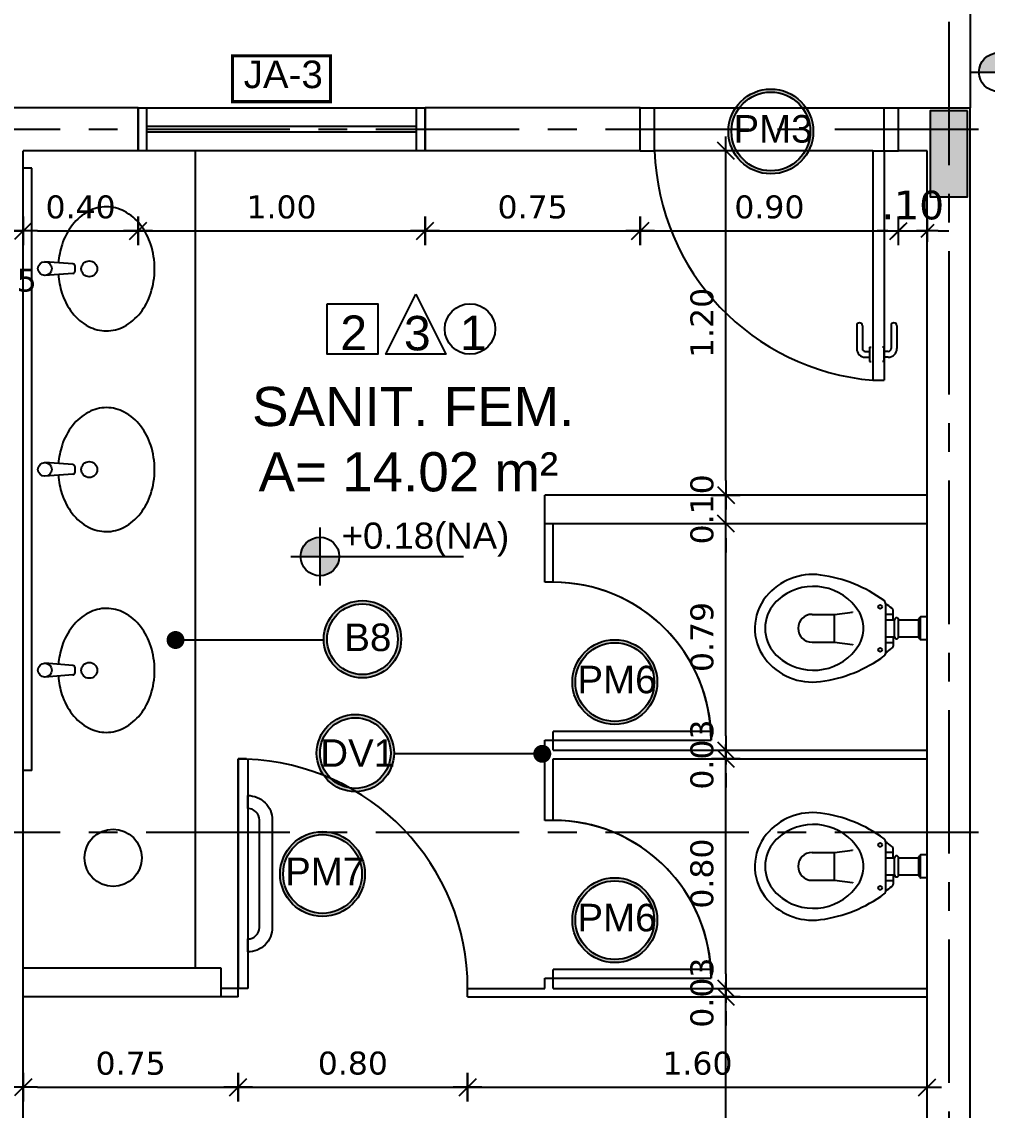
# Model space of a CAD drawing. Extents: x 12 to 194, y 116 to 198.
# Drawn here: x 77.59 to 80.954, y 171.829 to 175.624 of the extents above; entities that cross this region are included whole.
import ezdxf

# ---------------------------------------------------------------- set-up
doc = ezdxf.new("R2010")
doc.units = 0
doc.header["$LTSCALE"] = 0.005
doc.header["$PDMODE"] = 3
doc.linetypes.add('C5', pattern=[60, 50, -5, 0, -5])
doc.layers.get('0').update_dxf_attribs({"linetype": 'CONTINUOUS'})
doc.layers.get('DEFPOINTS').update_dxf_attribs({"linetype": 'CONTINUOUS'})
for name, color, linetype in [('A-ALV', 6, 'CONTINUOUS'), ('A-BARRA', 2, 'CONTINUOUS'), ('A-JANEL', 3, 'CONTINUOUS'), ('A-PARED-PISOS', 2, 'CONTINUOUS'), ('A-PAREDE', 5, 'CONTINUOUS'), ('A-PORTA', 3, 'CONTINUOUS'), ('A-SOLEIRA', 1, 'CONTINUOUS'), ('A-WC', 1, 'CONTINUOUS'), ('A-WCCOZ', 7, 'CONTINUOUS'), ('AR-ESQ', 2, 'CONTINUOUS'), ('AR-SAN-01', 1, 'CONTINUOUS'), ('ARQ-ALV-VISTA2', 2, 'CONTINUOUS'), ('ARQ-BNC-VISTA', 1, 'CONTINUOUS'), ('ARQ-CTA-1_050', 1, 'CONTINUOUS'), ('ARQ-CTA-1_075', 1, 'CONTINUOUS'), ('ARQ-EQP-VISTA', 1, 'CONTINUOUS'), ('ARQ-ESQ-VISTA1', 2, 'CONTINUOUS'), ('ARQ-EXO-1_100', 251, 'C5'), ('ARQ-SMB-1_050', 1, 'CONTINUOUS'), ('ARQ-SMB-1_100', 1, 'CONTINUOUS'), ('ARQ-TXT-1_050', 2, 'CONTINUOUS'), ('ARQ-TXT-1_075', 2, 'CONTINUOUS'), ('BL-SAN-01', 1, 'CONTINUOUS'), ('PAG', 1, 'CONTINUOUS')]:
    doc.layers.add(name, color=color, linetype=linetype)
doc.layers.add('FO-Hachuras dos pilares', color=9, linetype='CONTINUOUS', lineweight=5)
doc.styles.add('A16-E50', font='arial.ttf', dxfattribs={"height": 0.08})
doc.styles.add('A20', font='arial.ttf', dxfattribs={"height": 0.2})
doc.styles.add('ESC-50-A20', font='arial.ttf', dxfattribs={"height": 0.1})
doc.styles.add('FNDE Text Cota 0075', font='verdana.ttf', dxfattribs={"height": 0.1})
doc.styles.add('FNDE Texto Cota 0050', font='verdana.ttf', dxfattribs={"height": 0.08})
doc.styles.add('FNDE Texto Cota 0100', font='verdana.ttf', dxfattribs={"height": 0.16})
doc.dimstyles.new('FNDE 1-0050', dxfattribs={"dimscale": 5, "dimtxt": 0.08, "dimasz": 0.01, "dimexe": 0.15, "dimexo": 0.15, "dimgap": 0.01, "dimtad": 1, "dimzin": 1, "dimdsep": 46, "dimtxsty": 'FNDE Texto Cota 0050', "dimblk": 'tic', "dimcen": 0.015, "dimdle": 0.15, "dimse1": 1, "dimse2": 1, "dimclrd": 251, "dimclre": 251, "dimclrt": 256, "dimaunit": 1, "dimadec": 3, "dimazin": 0, "dimtfac": 1, "dimtix": 1, "dimtmove": 2, "dimatfit": 3, "dimfxl": 0.15, "dimtvp": 1, "dimtolj": 1, "dimtzin": 0, "dimarcsym": 0})
doc.dimstyles.new('FNDE 1-0100', dxfattribs={"dimscale": 2.5, "dimtxt": 0.16, "dimasz": 0.05, "dimexe": 0.15, "dimexo": 0.15, "dimgap": 0.05, "dimtad": 1, "dimzin": 4, "dimdsep": 46, "dimtxsty": 'FNDE Texto Cota 0100', "dimblk": 'tic', "dimcen": 0.15, "dimdle": 0.15, "dimse1": 1, "dimse2": 1, "dimclrd": 251, "dimclre": 251, "dimclrt": 256, "dimaunit": 1, "dimadec": 3, "dimazin": 0, "dimtfac": 1, "dimtix": 1, "dimtmove": 2, "dimatfit": 3, "dimldrblk": 'tic', "dimfxl": 0.15, "dimtvp": 1, "dimtolj": 1, "dimtzin": 0, "dimarcsym": 0})
doc.dimstyles.new('FNDE 1-075', dxfattribs={"dimscale": 2.5, "dimtxt": 0.1, "dimasz": 0.015, "dimexe": 0.15, "dimexo": 0.15, "dimgap": 0.015, "dimtad": 1, "dimzin": 4, "dimdsep": 46, "dimtxsty": 'FNDE Text Cota 0075', "dimblk": 'tic', "dimcen": 0.025, "dimdle": 0.15, "dimse1": 1, "dimse2": 1, "dimclrd": 251, "dimclre": 251, "dimclrt": 256, "dimaunit": 1, "dimadec": 3, "dimazin": 0, "dimtfac": 1, "dimtix": 1, "dimtmove": 2, "dimatfit": 3, "dimldrblk": 'DOTSMALL', "dimfxl": 0.15, "dimtvp": 1, "dimtolj": 1, "dimtzin": 0, "dimarcsym": 0})

# ---------------------------------------------------------------- blocks, each defined once
blk = doc.blocks.new('P-LAV1')
at = {"color": 3}
for p, q in [((-0.0204, -0.1806), (-0.0297, -0.0585)), ((0.021, -0.1806), (0.0303, -0.0585)), ((-0.0104, -0.1898), (0.011, -0.1898))]:
    blk.add_line(p, q, dxfattribs=at)
at = {"color": 2}
blk.add_lwpolyline([(-0.0252, -0.1173, 0.059992), (-0.1066, -0.1331, 0.087531), (-0.1914, -0.1779, 0.105501), (-0.2512, -0.2489, 0.123031), (-0.2706, -0.3264, 0.123031), (-0.2512, -0.4039, 0.105501), (-0.1914, -0.4749, 0.087531), (-0.1066, -0.5197, 0.07802), (-0.0004, -0.5364, 0.07802), (0.1058, -0.5197, 0.087531), (0.1907, -0.4749, 0.105501), (0.2505, -0.4039, 0.123031), (0.2698, -0.3264, 0.123031), (0.2505, -0.2489, 0.105501), (0.1907, -0.1779, 0.087531), (0.1058, -0.1331, 0.059024), (0.0258, -0.1174, 0.07802)], format="xyb", dxfattribs=at)
at = {"color": 3}
blk.add_circle((0.0003, -0.0585), 0.03, dxfattribs=at)
at = {"color": 1}
blk.add_circle((-0.0004, -0.2519), 0.0347, dxfattribs=at)
at = {"color": 3}
for centre, start, end in [((-0.0104, -0.1798), 184.3536, 270), ((0.011, -0.1798), 270, 355.6464)]:
    blk.add_arc(centre, 0.01, start, end, dxfattribs=at)
blk = doc.blocks.new('tic')
at = {"color": 251}
for p, q in [((0, -1), (0, 1)), ((-1, 0), (1, 0))]:
    blk.add_line(p, q, dxfattribs=at)
blk.add_line((-0.6, -0.6), (0.6, 0.6))
blk = doc.blocks.new('*D45')
at = {"layer": 'ARQ-CTA-1_050', "color": 251, "lineweight": -2, "transparency": 16777216}
for p, q in [((82.2022, 175.374), (82.2022, 175.424)), ((82.2022, 175.174), (82.2022, 175.324)), ((82.2022, 175.124), (82.2022, 175.074))]:
    blk.add_line(p, q, dxfattribs=at)
at = {"layer": 'DEFPOINTS', "color": 0, "transparency": 16777216}
for p in [(80.8948, 175.324), (82.2022, 175.324), (80.7448, 175.174)]:
    blk.add_point(p, dxfattribs=at)
at = {"layer": 'ARQ-CTA-1_050', "color": 251, "lineweight": -2, "transparency": 16777216, "xscale": 0.05, "yscale": 0.05, "zscale": 0.05}
for p, rotation in [((82.2022, 175.324), 270), ((82.2022, 175.174), 90)]:
    blk.add_blockref('tic', p, dxfattribs=dict(at, rotation=rotation))
at = {"layer": 'ARQ-CTA-1_050', "transparency": 16777216, "insert": (82.119, 175.249), "char_height": 0.08, "attachment_point": 5, "rotation": 90, "style": 'FNDE Texto Cota 0050'}
blk.add_mtext('\\A1;0.15', dxfattribs=at)
blk = doc.blocks.new('*D68')
at = {"layer": 'ARQ-CTA-1_050', "color": 251, "lineweight": -2, "transparency": 16777216}
for p, q in [((77.3948, 174.8945), (77.3448, 174.8945)), ((77.4448, 174.8945), (77.5948, 174.8945)), ((77.6448, 174.8945), (77.6948, 174.8945))]:
    blk.add_line(p, q, dxfattribs=at)
at = {"layer": 'DEFPOINTS', "color": 0, "transparency": 16777216}
for p in [(77.4448, 175.0482), (77.5948, 175.0482), (77.5948, 174.8945)]:
    blk.add_point(p, dxfattribs=at)
at = {"layer": 'ARQ-CTA-1_050', "color": 251, "lineweight": -2, "transparency": 16777216, "xscale": 0.05, "yscale": 0.05, "zscale": 0.05}
blk.add_blockref('tic', (77.4448, 174.8945), dxfattribs=at)
at = {"layer": 'ARQ-CTA-1_050', "color": 251, "lineweight": -2, "transparency": 16777216, "xscale": 0.05, "yscale": 0.05, "zscale": 0.05, "rotation": 180}
blk.add_blockref('tic', (77.5948, 174.8945), dxfattribs=at)
at = {"layer": 'ARQ-CTA-1_050', "transparency": 16777216, "insert": (77.5198, 174.7226), "char_height": 0.08, "attachment_point": 5, "style": 'FNDE Texto Cota 0050'}
blk.add_mtext('\\A1;0.15', dxfattribs=at)
blk = doc.blocks.new('*D69')
at = {"layer": 'ARQ-CTA-1_050', "color": 251, "lineweight": -2, "transparency": 16777216}
blk.add_line((77.6448, 174.8945), (77.9448, 174.8945), dxfattribs=at)
at = {"layer": 'DEFPOINTS', "color": 0, "transparency": 16777216}
for p in [(77.5948, 175.0482), (77.9948, 175.0482), (77.9948, 174.8945)]:
    blk.add_point(p, dxfattribs=at)
at = {"layer": 'ARQ-CTA-1_050', "color": 251, "lineweight": -2, "transparency": 16777216, "xscale": 0.05, "yscale": 0.05, "zscale": 0.05, "rotation": 180}
blk.add_blockref('tic', (77.5948, 174.8945), dxfattribs=at)
at = {"layer": 'ARQ-CTA-1_050', "color": 251, "lineweight": -2, "transparency": 16777216, "xscale": 0.05, "yscale": 0.05, "zscale": 0.05}
blk.add_blockref('tic', (77.9948, 174.8945), dxfattribs=at)
at = {"layer": 'ARQ-CTA-1_050', "transparency": 16777216, "insert": (77.7948, 174.9778), "char_height": 0.08, "attachment_point": 5, "style": 'FNDE Texto Cota 0050'}
blk.add_mtext('\\A1;0.40', dxfattribs=at)
blk = doc.blocks.new('*D70')
at = {"layer": 'ARQ-CTA-1_050', "color": 251, "lineweight": -2, "transparency": 16777216}
blk.add_line((78.0448, 174.8945), (78.9448, 174.8945), dxfattribs=at)
at = {"layer": 'DEFPOINTS', "color": 0, "transparency": 16777216}
for p in [(77.9948, 175.0482), (78.9948, 175.0482), (78.9948, 174.8945)]:
    blk.add_point(p, dxfattribs=at)
at = {"layer": 'ARQ-CTA-1_050', "color": 251, "lineweight": -2, "transparency": 16777216, "xscale": 0.05, "yscale": 0.05, "zscale": 0.05, "rotation": 180}
blk.add_blockref('tic', (77.9948, 174.8945), dxfattribs=at)
at = {"layer": 'ARQ-CTA-1_050', "color": 251, "lineweight": -2, "transparency": 16777216, "xscale": 0.05, "yscale": 0.05, "zscale": 0.05}
blk.add_blockref('tic', (78.9948, 174.8945), dxfattribs=at)
at = {"layer": 'ARQ-CTA-1_050', "transparency": 16777216, "insert": (78.4948, 174.9778), "char_height": 0.08, "attachment_point": 5, "style": 'FNDE Texto Cota 0050'}
blk.add_mtext('\\A1;1.00', dxfattribs=at)
blk = doc.blocks.new('*D71')
at = {"layer": 'ARQ-CTA-1_050', "color": 251, "lineweight": -2, "transparency": 16777216}
blk.add_line((79.0448, 174.8945), (79.6948, 174.8945), dxfattribs=at)
at = {"layer": 'DEFPOINTS', "color": 0, "transparency": 16777216}
for p in [(78.9948, 175.0482), (79.7448, 175.0482), (79.7448, 174.8945)]:
    blk.add_point(p, dxfattribs=at)
at = {"layer": 'ARQ-CTA-1_050', "color": 251, "lineweight": -2, "transparency": 16777216, "xscale": 0.05, "yscale": 0.05, "zscale": 0.05, "rotation": 180}
blk.add_blockref('tic', (78.9948, 174.8945), dxfattribs=at)
at = {"layer": 'ARQ-CTA-1_050', "color": 251, "lineweight": -2, "transparency": 16777216, "xscale": 0.05, "yscale": 0.05, "zscale": 0.05}
blk.add_blockref('tic', (79.7448, 174.8945), dxfattribs=at)
at = {"layer": 'ARQ-CTA-1_050', "transparency": 16777216, "insert": (79.3698, 174.9778), "char_height": 0.08, "attachment_point": 5, "style": 'FNDE Texto Cota 0050'}
blk.add_mtext('\\A1;0.75', dxfattribs=at)
blk = doc.blocks.new('*D72')
at = {"layer": 'ARQ-CTA-1_050', "color": 251, "lineweight": -2, "transparency": 16777216}
blk.add_line((79.7948, 174.8945), (80.5948, 174.8945), dxfattribs=at)
at = {"layer": 'DEFPOINTS', "color": 0, "transparency": 16777216}
for p in [(79.7448, 175.0482), (80.6448, 175.0482), (80.6448, 174.8945)]:
    blk.add_point(p, dxfattribs=at)
at = {"layer": 'ARQ-CTA-1_050', "color": 251, "lineweight": -2, "transparency": 16777216, "xscale": 0.05, "yscale": 0.05, "zscale": 0.05, "rotation": 180}
blk.add_blockref('tic', (79.7448, 174.8945), dxfattribs=at)
at = {"layer": 'ARQ-CTA-1_050', "color": 251, "lineweight": -2, "transparency": 16777216, "xscale": 0.05, "yscale": 0.05, "zscale": 0.05}
blk.add_blockref('tic', (80.6448, 174.8945), dxfattribs=at)
at = {"layer": 'ARQ-CTA-1_050', "transparency": 16777216, "insert": (80.1948, 174.9778), "char_height": 0.08, "attachment_point": 5, "style": 'FNDE Texto Cota 0050'}
blk.add_mtext('\\A1;0.90', dxfattribs=at)
blk = doc.blocks.new('*D73')
at = {"layer": 'ARQ-CTA-1_075', "color": 251, "lineweight": -2, "ltscale": 10, "transparency": 16777216}
for p, q in [((80.6073, 174.8945), (80.5698, 174.8945)), ((80.6448, 174.8945), (80.7448, 174.8945)), ((80.7823, 174.8945), (80.8198, 174.8945))]:
    blk.add_line(p, q, dxfattribs=at)
at = {"layer": 'DEFPOINTS', "color": 0, "ltscale": 10, "transparency": 16777216}
for p in [(80.6448, 175.0482), (80.7448, 175.0482), (80.7448, 174.8945)]:
    blk.add_point(p, dxfattribs=at)
at = {"layer": 'ARQ-CTA-1_075', "color": 251, "lineweight": -2, "ltscale": 10, "transparency": 16777216, "xscale": 0.0375, "yscale": 0.0375, "zscale": 0.0375}
blk.add_blockref('tic', (80.6448, 174.8945), dxfattribs=at)
at = {"layer": 'ARQ-CTA-1_075', "color": 251, "lineweight": -2, "ltscale": 10, "transparency": 16777216, "xscale": 0.0375, "yscale": 0.0375, "zscale": 0.0375, "rotation": 180}
blk.add_blockref('tic', (80.7448, 174.8945), dxfattribs=at)
at = {"layer": 'ARQ-CTA-1_075', "ltscale": 10, "transparency": 16777216, "insert": (80.6948, 174.9841), "char_height": 0.1, "attachment_point": 5, "style": 'FNDE Text Cota 0075'}
blk.add_mtext('\\A1;.10', dxfattribs=at)
blk = doc.blocks.new('_DotSmall')
at = {"color": 0, "linetype": 'ByBlock', "const_width": 0.5}
blk.add_lwpolyline([(-0.0625, 0, 1), (0.0625, 0, 1)], format="xyb", close=True, dxfattribs=at)
blk = doc.blocks.new('*D120')
at = {"layer": 'ARQ-CTA-1_050', "color": 251, "lineweight": -2, "transparency": 16777216}
blk.add_line((80.0435, 170.774), (80.0435, 172.174), dxfattribs=at)
at = {"layer": 'DEFPOINTS', "color": 0, "transparency": 16777216}
for p in [(80.0435, 172.224), (80.7448, 172.224), (80.7448, 170.724)]:
    blk.add_point(p, dxfattribs=at)
at = {"layer": 'ARQ-CTA-1_050', "color": 251, "lineweight": -2, "transparency": 16777216, "xscale": 0.05, "yscale": 0.05, "zscale": 0.05}
for p, rotation in [((80.0435, 172.224), 90), ((80.0435, 170.724), 270)]:
    blk.add_blockref('tic', p, dxfattribs=dict(at, rotation=rotation))
at = {"layer": 'ARQ-CTA-1_050', "transparency": 16777216, "insert": (79.9602, 171.474), "char_height": 0.08, "attachment_point": 5, "rotation": 90, "style": 'FNDE Texto Cota 0050'}
blk.add_mtext('\\A1;1.50', dxfattribs=at)
blk = doc.blocks.new('*D121')
at = {"layer": 'ARQ-CTA-1_050', "color": 251, "lineweight": -2, "transparency": 16777216}
for p, q in [((80.0435, 172.304), (80.0435, 172.354)), ((80.0435, 172.224), (80.0435, 172.254)), ((80.0435, 172.174), (80.0435, 172.124))]:
    blk.add_line(p, q, dxfattribs=at)
at = {"layer": 'DEFPOINTS', "color": 0, "transparency": 16777216}
for p in [(80.0435, 172.254), (80.7448, 172.254), (80.7448, 172.224)]:
    blk.add_point(p, dxfattribs=at)
at = {"layer": 'ARQ-CTA-1_050', "color": 251, "lineweight": -2, "transparency": 16777216, "xscale": 0.05, "yscale": 0.05, "zscale": 0.05}
for p, rotation in [((80.0435, 172.254), 270), ((80.0435, 172.224), 90)]:
    blk.add_blockref('tic', p, dxfattribs=dict(at, rotation=rotation))
at = {"layer": 'ARQ-CTA-1_050', "transparency": 16777216, "insert": (79.9602, 172.239), "char_height": 0.08, "attachment_point": 5, "rotation": 90, "style": 'FNDE Texto Cota 0050'}
blk.add_mtext('\\A1;0.03', dxfattribs=at)
blk = doc.blocks.new('*D122')
at = {"layer": 'ARQ-CTA-1_050', "color": 251, "lineweight": -2, "transparency": 16777216}
blk.add_line((80.0435, 172.304), (80.0435, 173.004), dxfattribs=at)
at = {"layer": 'DEFPOINTS', "color": 0, "transparency": 16777216}
for p in [(80.0435, 173.054), (80.7448, 173.054), (80.7448, 172.254)]:
    blk.add_point(p, dxfattribs=at)
at = {"layer": 'ARQ-CTA-1_050', "color": 251, "lineweight": -2, "transparency": 16777216, "xscale": 0.05, "yscale": 0.05, "zscale": 0.05}
for p, rotation in [((80.0435, 173.054), 90), ((80.0435, 172.254), 270)]:
    blk.add_blockref('tic', p, dxfattribs=dict(at, rotation=rotation))
at = {"layer": 'ARQ-CTA-1_050', "transparency": 16777216, "insert": (79.9599, 172.654), "char_height": 0.08, "attachment_point": 5, "rotation": 90, "style": 'FNDE Texto Cota 0050'}
blk.add_mtext('\\A1;0.80', dxfattribs=at)
blk = doc.blocks.new('*D123')
at = {"layer": 'ARQ-CTA-1_050', "color": 251, "lineweight": -2, "transparency": 16777216}
for p, q in [((80.0435, 173.134), (80.0435, 173.184)), ((80.0435, 173.054), (80.0435, 173.084)), ((80.0435, 173.004), (80.0435, 172.954))]:
    blk.add_line(p, q, dxfattribs=at)
at = {"layer": 'DEFPOINTS', "color": 0, "transparency": 16777216}
for p in [(80.0435, 173.084), (80.7448, 173.084), (80.7448, 173.054)]:
    blk.add_point(p, dxfattribs=at)
at = {"layer": 'ARQ-CTA-1_050', "color": 251, "lineweight": -2, "transparency": 16777216, "xscale": 0.05, "yscale": 0.05, "zscale": 0.05}
for p, rotation in [((80.0435, 173.084), 270), ((80.0435, 173.054), 90)]:
    blk.add_blockref('tic', p, dxfattribs=dict(at, rotation=rotation))
at = {"layer": 'ARQ-CTA-1_050', "transparency": 16777216, "insert": (79.9602, 173.069), "char_height": 0.08, "attachment_point": 5, "rotation": 90, "style": 'FNDE Texto Cota 0050'}
blk.add_mtext('\\A1;0.03', dxfattribs=at)
blk = doc.blocks.new('*D124')
at = {"layer": 'ARQ-CTA-1_050', "color": 251, "lineweight": -2, "transparency": 16777216}
blk.add_line((80.0435, 173.134), (80.0435, 173.824), dxfattribs=at)
at = {"layer": 'DEFPOINTS', "color": 0, "transparency": 16777216}
for p in [(80.0435, 173.874), (80.7448, 173.874), (80.7448, 173.084)]:
    blk.add_point(p, dxfattribs=at)
at = {"layer": 'ARQ-CTA-1_050', "color": 251, "lineweight": -2, "transparency": 16777216, "xscale": 0.05, "yscale": 0.05, "zscale": 0.05}
for p, rotation in [((80.0435, 173.874), 90), ((80.0435, 173.084), 270)]:
    blk.add_blockref('tic', p, dxfattribs=dict(at, rotation=rotation))
at = {"layer": 'ARQ-CTA-1_050', "transparency": 16777216, "insert": (79.9602, 173.479), "char_height": 0.08, "attachment_point": 5, "rotation": 90, "style": 'FNDE Texto Cota 0050'}
blk.add_mtext('\\A1;0.79', dxfattribs=at)
blk = doc.blocks.new('*D125')
at = {"layer": 'ARQ-CTA-1_050', "color": 251, "lineweight": -2, "transparency": 16777216}
for p, q in [((80.0435, 174.024), (80.0435, 174.074)), ((80.0435, 173.874), (80.0435, 173.974)), ((80.0435, 173.824), (80.0435, 173.774))]:
    blk.add_line(p, q, dxfattribs=at)
at = {"layer": 'DEFPOINTS', "color": 0, "transparency": 16777216}
for p in [(80.0435, 173.974), (80.7448, 173.974), (80.7448, 173.874)]:
    blk.add_point(p, dxfattribs=at)
at = {"layer": 'ARQ-CTA-1_050', "color": 251, "lineweight": -2, "transparency": 16777216, "xscale": 0.05, "yscale": 0.05, "zscale": 0.05}
for p, rotation in [((80.0435, 173.974), 270), ((80.0435, 173.874), 90)]:
    blk.add_blockref('tic', p, dxfattribs=dict(at, rotation=rotation))
at = {"layer": 'ARQ-CTA-1_050', "transparency": 16777216, "insert": (79.9602, 173.924), "char_height": 0.08, "attachment_point": 5, "rotation": 90, "style": 'FNDE Texto Cota 0050'}
blk.add_mtext('\\A1;0.10', dxfattribs=at)
blk = doc.blocks.new('*D126')
at = {"layer": 'ARQ-CTA-1_050', "color": 251, "lineweight": -2, "transparency": 16777216}
blk.add_line((80.0435, 174.024), (80.0435, 175.124), dxfattribs=at)
at = {"layer": 'DEFPOINTS', "color": 0, "transparency": 16777216}
for p in [(80.0435, 175.174), (80.7448, 175.174), (80.7448, 173.974)]:
    blk.add_point(p, dxfattribs=at)
at = {"layer": 'ARQ-CTA-1_050', "color": 251, "lineweight": -2, "transparency": 16777216, "xscale": 0.05, "yscale": 0.05, "zscale": 0.05}
for p, rotation in [((80.0435, 175.174), 90), ((80.0435, 173.974), 270)]:
    blk.add_blockref('tic', p, dxfattribs=dict(at, rotation=rotation))
at = {"layer": 'ARQ-CTA-1_050', "transparency": 16777216, "insert": (79.9602, 174.574), "char_height": 0.08, "attachment_point": 5, "rotation": 90, "style": 'FNDE Texto Cota 0050'}
blk.add_mtext('\\A1;1.20', dxfattribs=at)
blk = doc.blocks.new('BACI-01P')
at = {"layer": 'BL-SAN-01'}
for p, q in [((0.146, 0.0857), (0.146, 0.0887)), ((0.146, -0.0857), (0.146, 0.0857)), ((0, 0.04), (0.023, 0.04)), ((0.025, 0.035), (0.025, 0.038)), ((0.1191, 0.03), (0.1191, 0.0624)), ((0.146, 0.0497), (0.1191, 0.0497)), ((0.261, 0.0562), (0.2593, 0.0585)), ((0.3229, 0.0486), (0.261, 0.0562)), ((0.3229, 0.0486), (0.3229, -0.0486)), ((0.4015, 0.0486), (0.3229, 0.0486)), ((0.025, -0.035), (0.025, 0.035)), ((0.025, 0.035), (0.028, 0.035)), ((0.03, -0.033), (0.03, 0.033)), ((0.1, 0.03), (0.03, 0.03)), ((0.1, 0.0298), (0.1, -0.0298)), ((0.1191, 0.03), (0.1139, 0.03)), ((0.1139, 0.0298), (0.1139, -0.0298)), ((0.146, 0.03), (0.1191, 0.03)), ((0.025, -0.038), (0.025, -0.035)), ((0.025, -0.035), (0.028, -0.035)), ((0.1, -0.03), (0.03, -0.03)), ((0.1191, -0.03), (0.1139, -0.03)), ((0.146, -0.03), (0.1191, -0.03)), ((0.1191, -0.03), (0.1191, -0.0624)), ((0, -0.04), (0.023, -0.04)), ((0.146, -0.0497), (0.1191, -0.0497)), ((0.261, -0.0562), (0.2593, -0.0585)), ((0.3229, -0.0486), (0.261, -0.0562)), ((0.4015, -0.0486), (0.3229, -0.0486)), ((0.146, -0.0857), (0.146, -0.0887))]:
    blk.add_line(p, q, dxfattribs=at)
for centre in [(0.1641, 0.075), (0.1641, -0.075)]:
    blk.add_circle(centre, 0.00682, dxfattribs=at)
for centre, radius, start, end in [((0.4364, -0.2936), 0.4837, 97.6805, 126.3454), ((0.3996, -0.0205), 0.2081, 36.8881, 97.6805), ((0.3966, -0.0404), 0.1866, 54.2515, 147.3201), ((0.4044, -0.3155), 0.4771, 122.7818, 126.1604), ((0.1551, 0.0887), 0.00909, 126.3358, 180), ((0.4126, -0.0182), 0.1592, 41.3299, 54.2515), ((0.4333, 0), 0.1317, 0, 41.3299), ((0.4268, 0), 0.174, 320.4767, 36.8881), ((0.023, 0.038), 0.002, 0, 90), ((0.1282, 0.0624), 0.00909, 126.1604, 180), ((0.3335, 0), 0.1117, 147.3201, 180), ((0.4015, 0), 0.0486, 270, 90), ((0.028, 0.033), 0.002, 0, 90), ((0.107, 0.0298), 0.00697, 0, 180), ((0.3335, 0), 0.1117, 180, 212.6799), ((0.4333, 0), 0.1317, 318.6701, 0), ((0.028, -0.033), 0.002, 270, 0), ((0.107, -0.0298), 0.00697, 180, 0), ((0.023, -0.038), 0.002, 270, 0), ((0.1282, -0.0624), 0.00909, 180, 233.8396), ((0.4044, 0.3155), 0.4771, 233.8396, 237.2182), ((0.3966, 0.0404), 0.1866, 212.6799, 305.7485), ((0.1551, -0.0887), 0.00909, 180, 238.9825), ((0.4364, 0.2936), 0.4837, 233.7577, 262.3195), ((0.3996, 0.0205), 0.2081, 262.3195, 320.8979), ((0.4126, 0.0182), 0.1592, 305.7485, 318.6701)]:
    blk.add_arc(centre, radius, start, end, dxfattribs=at)
blk = doc.blocks.new('*D142')
at = {"layer": 'ARQ-CTA-1_050', "color": 251, "lineweight": -2, "transparency": 16777216}
blk.add_line((77.6448, 171.909), (78.2934, 171.909), dxfattribs=at)
at = {"layer": 'DEFPOINTS', "color": 0, "transparency": 16777216}
for p in [(77.5948, 172.224), (78.3434, 172.224), (78.3434, 171.909)]:
    blk.add_point(p, dxfattribs=at)
at = {"layer": 'ARQ-CTA-1_050', "color": 251, "lineweight": -2, "transparency": 16777216, "xscale": 0.05, "yscale": 0.05, "zscale": 0.05, "rotation": 180}
blk.add_blockref('tic', (77.5948, 171.909), dxfattribs=at)
at = {"layer": 'ARQ-CTA-1_050', "color": 251, "lineweight": -2, "transparency": 16777216, "xscale": 0.05, "yscale": 0.05, "zscale": 0.05}
blk.add_blockref('tic', (78.3434, 171.909), dxfattribs=at)
at = {"layer": 'ARQ-CTA-1_050', "transparency": 16777216, "insert": (77.9691, 171.9923), "char_height": 0.08, "attachment_point": 5, "style": 'FNDE Texto Cota 0050'}
blk.add_mtext('\\A1;0.75', dxfattribs=at)
blk = doc.blocks.new('*D143')
at = {"layer": 'ARQ-CTA-1_050', "color": 251, "lineweight": -2, "transparency": 16777216}
blk.add_line((78.3934, 171.909), (79.0934, 171.909), dxfattribs=at)
at = {"layer": 'DEFPOINTS', "color": 0, "transparency": 16777216}
for p in [(78.3434, 172.224), (79.1434, 172.224), (79.1434, 171.909)]:
    blk.add_point(p, dxfattribs=at)
at = {"layer": 'ARQ-CTA-1_050', "color": 251, "lineweight": -2, "transparency": 16777216, "xscale": 0.05, "yscale": 0.05, "zscale": 0.05, "rotation": 180}
blk.add_blockref('tic', (78.3434, 171.909), dxfattribs=at)
at = {"layer": 'ARQ-CTA-1_050', "color": 251, "lineweight": -2, "transparency": 16777216, "xscale": 0.05, "yscale": 0.05, "zscale": 0.05}
blk.add_blockref('tic', (79.1434, 171.909), dxfattribs=at)
at = {"layer": 'ARQ-CTA-1_050', "transparency": 16777216, "insert": (78.7434, 171.9927), "char_height": 0.08, "attachment_point": 5, "style": 'FNDE Texto Cota 0050'}
blk.add_mtext('\\A1;0.80', dxfattribs=at)
blk = doc.blocks.new('*D144')
at = {"layer": 'ARQ-CTA-1_050', "color": 251, "lineweight": -2, "transparency": 16777216}
blk.add_line((79.1934, 171.909), (80.6948, 171.909), dxfattribs=at)
at = {"layer": 'DEFPOINTS', "color": 0, "transparency": 16777216}
for p in [(79.1434, 172.224), (80.7448, 172.224), (80.7448, 171.909)]:
    blk.add_point(p, dxfattribs=at)
at = {"layer": 'ARQ-CTA-1_050', "color": 251, "lineweight": -2, "transparency": 16777216, "xscale": 0.05, "yscale": 0.05, "zscale": 0.05, "rotation": 180}
blk.add_blockref('tic', (79.1434, 171.909), dxfattribs=at)
at = {"layer": 'ARQ-CTA-1_050', "color": 251, "lineweight": -2, "transparency": 16777216, "xscale": 0.05, "yscale": 0.05, "zscale": 0.05}
blk.add_blockref('tic', (80.7448, 171.909), dxfattribs=at)
at = {"layer": 'ARQ-CTA-1_050', "transparency": 16777216, "insert": (79.9441, 171.9923), "char_height": 0.08, "attachment_point": 5, "style": 'FNDE Texto Cota 0050'}
blk.add_mtext('\\A1;1.60', dxfattribs=at)
blk = doc.blocks.new('FNDE-Nível Planta-1_050')
at = {"linetype": 'Continuous', "ltscale": 0.5}
h = blk.add_hatch(color=251, dxfattribs=at)
h.paths.add_polyline_path([(135.6984, 5.8271), (135.6984, 5.8943, 0.414214), (135.6312, 5.8271)])
h.paths.add_polyline_path([(135.6984, 5.8271), (135.6984, 5.7599, 0.414214), (135.7656, 5.8271)])
at = {"color": 251}
for p, q in [((135.6984, 5.9279), (135.6984, 5.7263)), ((135.5976, 5.8271), (135.7656, 5.8271)), ((135.7656, 5.8271), (136.1984, 5.8271))]:
    blk.add_line(p, q, dxfattribs=at)
blk.add_circle((135.6984, 5.8271), 0.0672, dxfattribs=at)

msp = doc.modelspace()

# ---------------------------------------------------------------- hatches: boundary and pattern name
at = {"layer": 'ARQ-SMB-1_100'}
h = msp.add_hatch(color=252, dxfattribs=at)
edge = h.paths.add_edge_path()
edge.add_arc((80.1999, 175.2415), 0.1479, 0, 360)
edge = h.paths.add_edge_path(flags=17)
edge.add_arc((80.1999, 175.2415), 0.1372, 0, 360)
h = msp.add_hatch(color=252, dxfattribs=at)
edge = h.paths.add_edge_path()
edge.add_arc((78.7769, 173.4712), 0.1348, 0, 360)
edge = h.paths.add_edge_path(flags=17)
edge.add_arc((78.7769, 173.4712), 0.1231, 0, 360)
h = msp.add_hatch(color=252, dxfattribs=at)
edge = h.paths.add_edge_path()
edge.add_arc((79.6561, 173.3217), 0.1479, 0, 360)
edge = h.paths.add_edge_path(flags=17)
edge.add_arc((79.6561, 173.3217), 0.1372, 0, 360)
h = msp.add_hatch(color=252, dxfattribs=at)
edge = h.paths.add_edge_path()
edge.add_arc((78.7521, 173.0743), 0.1348, 0, 360)
edge = h.paths.add_edge_path(flags=17)
edge.add_arc((78.7521, 173.0743), 0.1231, 0, 360)
h = msp.add_hatch(color=252, dxfattribs=at)
edge = h.paths.add_edge_path()
edge.add_arc((78.6378, 172.6526), 0.1479, 0, 360)
edge = h.paths.add_edge_path(flags=17)
edge.add_arc((78.6378, 172.6526), 0.1372, 0, 360)
h = msp.add_hatch(color=252, dxfattribs=at)
edge = h.paths.add_edge_path()
edge.add_arc((79.6561, 172.4917), 0.1479, 0, 360)
edge = h.paths.add_edge_path(flags=17)
edge.add_arc((79.6561, 172.4917), 0.1372, 0, 360)
at = {"layer": 'FO-Hachuras dos pilares', "linetype": 'Continuous'}
msp.add_hatch(color=256, dxfattribs=at).paths.add_polyline_path([(80.8848, 175.314), (80.8198, 175.314), (80.7548, 175.314), (80.7548, 175.164), (80.7548, 175.014), (80.8198, 175.014), (80.8848, 175.014), (80.8848, 175.164)])

# ---------------------------------------------------------------- linework, layer by layer
at = {"layer": 'A-ALV'}
msp.add_lwpolyline([(80.8848, 175.314), (80.8198, 175.314), (80.7548, 175.314), (80.7548, 175.164), (80.7548, 175.014), (80.8198, 175.014), (80.8848, 175.014), (80.8848, 175.164), (80.8848, 175.314)], close=True, dxfattribs=at)
at = {"layer": 'A-BARRA', "color": 2}
msp.add_lwpolyline([(78.4626, 172.4662, -0.414214), (78.3776, 172.3812), (78.3776, 172.3812), (78.3776, 172.4262, 0.414214), (78.4176, 172.4662), (78.4176, 172.8412, 0.414214), (78.3776, 172.8812), (78.3776, 172.9262), (78.3776, 172.9262, -0.414214), (78.4626, 172.8412)], format="xyb", close=True, dxfattribs=at)
at = {"layer": 'A-JANEL'}
msp.add_line((78.9948, 175.324), (78.9948, 175.174), dxfattribs=at)
at = {"layer": 'A-PARED-PISOS'}
msp.add_line((80.8948, 176.874), (80.8948, 175.324), dxfattribs=at)
at = {"layer": 'A-PAREDE'}
for p, q in [((77.9948, 175.324), (77.0448, 175.324)), ((77.9948, 175.324), (77.9948, 175.174)), ((77.9948, 175.174), (77.9948, 175.324)), ((79.7448, 175.324), (78.9948, 175.324)), ((78.9948, 175.324), (78.9948, 175.174)), ((78.9948, 175.174), (78.9948, 175.324)), ((79.7448, 175.174), (79.7448, 175.324)), ((79.7448, 175.174), (79.7448, 175.324)), ((80.6448, 175.324), (80.8948, 175.324)), ((80.6448, 175.174), (80.6448, 175.324)), ((80.6448, 175.174), (80.6448, 175.324)), ((80.8948, 170.574), (80.8948, 175.324)), ((77.5948, 170.724), (77.5948, 175.174)), ((77.9948, 175.174), (77.5948, 175.174)), ((79.7448, 175.174), (78.9948, 175.174)), ((80.7448, 175.174), (80.6448, 175.174)), ((80.7448, 175.174), (80.6448, 175.174)), ((80.7448, 170.724), (80.7448, 175.174))]:
    msp.add_line(p, q, dxfattribs=at)
at = {"layer": 'A-PORTA', "color": 1}
for p, q in [((80.4989, 174.5644), (80.4989, 174.4844)), ((80.5189, 174.5644), (80.5189, 174.4844)), ((80.6189, 174.5644), (80.6189, 174.4844)), ((80.6389, 174.5644), (80.6389, 174.4844)), ((80.5289, 174.4744), (80.5439, 174.4744)), ((80.5289, 174.4544), (80.5439, 174.4544)), ((80.5439, 174.4894), (80.5439, 174.4394)), ((80.5439, 174.4894), (80.5489, 174.4894)), ((80.5939, 174.4894), (80.5889, 174.4894)), ((80.5939, 174.4894), (80.5939, 174.4394)), ((80.6089, 174.4744), (80.5939, 174.4744)), ((80.6089, 174.4544), (80.5939, 174.4544)), ((80.5439, 174.4394), (80.5489, 174.4394)), ((80.5939, 174.4394), (80.5889, 174.4394))]:
    msp.add_line(p, q, dxfattribs=at)
for centre, radius, start, end in [((80.6239, 175.2008), 0.8295, 181.8501, 265.2212), ((80.5089, 174.5644), 0.01, 360, 180), ((80.6289, 174.5644), 0.01, 360, 180), ((80.5289, 174.4844), 0.03, 180, 270), ((80.5289, 174.4844), 0.01, 180, 270), ((80.6089, 174.4844), 0.01, 270, 360), ((80.6089, 174.4844), 0.03, 270, 360)]:
    msp.add_arc(centre, radius, start, end, dxfattribs=at)
at = {"layer": 'A-SOLEIRA'}
for p, q in [((79.7948, 175.324), (80.5948, 175.324)), ((80.5548, 175.174), (79.7948, 175.174))]:
    msp.add_line(p, q, dxfattribs=at)
at = {"layer": 'A-WC', "color": 2}
for p, q in [((79.4119, 173.6696), (79.4119, 173.874)), ((79.4419, 173.6696), (79.4419, 173.874)), ((79.4419, 173.6696), (79.4119, 173.6696)), ((79.4419, 173.084), (79.4419, 173.1496)), ((79.4419, 173.084), (79.4419, 173.1496)), ((79.9919, 173.1496), (79.4419, 173.1496)), ((79.9919, 173.1496), (79.9919, 173.1196)), ((79.4119, 172.8396), (79.4119, 173.1196)), ((79.4119, 173.1196), (79.9919, 173.1196)), ((79.4419, 173.084), (79.4419, 173.1196)), ((78.3434, 172.224), (78.3434, 173.054)), ((78.3434, 173.054), (78.3434, 172.254)), ((78.3434, 173.054), (78.3734, 173.054)), ((78.3734, 173.054), (78.3434, 173.054)), ((78.3734, 173.054), (78.3734, 173.0535)), ((78.3776, 173.0533), (78.3776, 172.254)), ((79.4419, 173.084), (80.7448, 173.084)), ((79.4419, 173.054), (80.7448, 173.054)), ((79.4419, 173.054), (80.7448, 173.054)), ((79.4419, 172.8396), (79.4419, 173.054)), ((79.4419, 172.8396), (79.4119, 172.8396)), ((79.4119, 172.2896), (79.9919, 172.2896)), ((79.4119, 172.254), (79.4119, 172.2896)), ((79.4419, 172.254), (79.4419, 172.3196)), ((79.4419, 172.254), (79.4419, 172.3196)), ((79.9919, 172.3196), (79.4419, 172.3196)), ((79.4419, 172.254), (79.4419, 172.2896)), ((79.9919, 172.3196), (79.9919, 172.2896)), ((78.3434, 172.254), (78.2848, 172.254)), ((78.3776, 172.254), (78.3434, 172.254)), ((79.1434, 172.224), (79.1434, 172.254)), ((79.1434, 172.254), (79.4119, 172.254)), ((79.4419, 172.254), (80.7448, 172.254)), ((78.3434, 172.224), (78.2848, 172.224)), ((79.1434, 172.224), (80.7448, 172.224))]:
    msp.add_line(p, q, dxfattribs=at)
at = {"layer": 'A-WC'}
for centre in [(79.4419, 173.1196), (79.4419, 172.2896)]:
    msp.add_arc(centre, 0.55, 360, 90, dxfattribs=at)
at = {"layer": 'A-WCCOZ', "color": 3}
for p, q in [((77.6248, 175.1139), (77.5948, 175.1139)), ((77.6248, 173.0139), (77.6248, 175.1139)), ((77.6248, 173.0139), (77.5948, 173.0139))]:
    msp.add_line(p, q, dxfattribs=at)
at = {"layer": 'AR-ESQ'}
for p, q in [((79.7448, 175.324), (79.7948, 175.324)), ((79.7948, 175.174), (79.7948, 175.324)), ((80.5948, 175.174), (80.5948, 175.324)), ((80.5948, 175.324), (80.6448, 175.324)), ((79.7448, 175.174), (79.7948, 175.174)), ((80.5548, 175.174), (80.5548, 174.374)), ((80.5548, 175.174), (80.5948, 175.174)), ((80.5948, 175.174), (80.5948, 174.374)), ((80.5948, 175.174), (80.6448, 175.174)), ((80.5548, 174.374), (80.5948, 174.374))]:
    msp.add_line(p, q, dxfattribs=at)
at = {"layer": 'ARQ-ALV-VISTA2', "ltscale": 0.1}
for p, q in [((80.7448, 173.974), (79.4119, 173.974)), ((79.4119, 173.874), (79.4119, 173.974)), ((80.7448, 173.874), (79.4119, 173.874)), ((78.2848, 172.324), (77.5948, 172.324)), ((78.2848, 172.224), (78.2848, 172.324)), ((78.2948, 172.224), (77.5948, 172.224))]:
    msp.add_line(p, q, dxfattribs=at)
at = {"layer": 'ARQ-BNC-VISTA'}
msp.add_line((78.1948, 172.324), (78.1948, 175.174), dxfattribs=at)
msp.add_circle((77.9081, 172.7089), 0.1, dxfattribs=at)
at = {"layer": 'ARQ-ESQ-VISTA1', "color": 1}
for p, q in [((78.0248, 175.324), (78.9648, 175.324)), ((78.9648, 175.174), (78.0248, 175.174))]:
    msp.add_line(p, q, dxfattribs=at)
at = {"layer": 'ARQ-ESQ-VISTA1', "color": 2}
for p, q in [((78.9648, 175.259), (78.0252, 175.2589)), ((78.9648, 175.239), (78.0252, 175.2389))]:
    msp.add_line(p, q, dxfattribs=at)
for points in [[(78.0248, 175.174), (77.9948, 175.174), (77.9948, 175.324), (78.0248, 175.324)], [(78.9948, 175.174), (78.9648, 175.174), (78.9648, 175.324), (78.9948, 175.324)]]:
    msp.add_lwpolyline(points, close=True, dxfattribs=at)
at = {"layer": 'ARQ-EXO-1_100', "ltscale": 2}
for p, q in [((80.8198, 178.8241), (80.8198, 168.6039)), ((62.8233, 175.249), (83.5522, 175.249, -14.6778)), ((62.8233, 172.799), (83.5522, 172.799, -14.6778))]:
    msp.add_line(p, q, dxfattribs=at)
at = {"layer": 'ARQ-SMB-1_100', "color": 252, "ltscale": 10, "const_width": 0.0107}
msp.add_lwpolyline([(78.3244, 175.3454), (78.6653, 175.3454), (78.6653, 175.5054), (78.3244, 175.5054)], close=True, dxfattribs=at)
at = {"layer": 'ARQ-SMB-1_100'}
msp.add_lwpolyline([(78.9633, 174.6738), (79.0678, 174.4648), (78.8588, 174.4648), (78.9633, 174.6738)], dxfattribs=at)
msp.add_lwpolyline([(78.6539, 174.6408), (78.8299, 174.6408), (78.8299, 174.4648), (78.6539, 174.4648)], close=True, dxfattribs=at)
at = {"layer": 'ARQ-SMB-1_100', "color": 252}
for centre, radius in [((80.1999, 175.2415), 0.1479), ((80.1999, 175.2415), 0.1372), ((78.7769, 173.4712), 0.1348), ((78.7769, 173.4712), 0.1231), ((79.6561, 173.3217), 0.1479), ((79.6561, 173.3217), 0.1372), ((78.7521, 173.0743), 0.1348), ((78.7521, 173.0743), 0.1231), ((78.6378, 172.6526), 0.1479), ((78.6378, 172.6526), 0.1372), ((79.6561, 172.4917), 0.1479), ((79.6561, 172.4917), 0.1372)]:
    msp.add_circle(centre, radius, dxfattribs=at)
at = {"layer": 'ARQ-SMB-1_100'}
msp.add_circle((79.1514, 174.5528), 0.088, dxfattribs=at)
at = {"layer": 'PAG'}
for centre, radius, start, end in [((79.4419, 173.1196), 0.55, 3.1268, 90), ((78.3434, 172.254), 0.8, 0, 87.8509), ((79.4419, 172.2896), 0.55, 3.1268, 90)]:
    msp.add_arc(centre, radius, start, end, dxfattribs=at)

# ---------------------------------------------------------------- block references
at = {"layer": 'AR-SAN-01', "extrusion": (0, 0, -1), "xscale": -1, "zscale": -1, "rotation": 179.9999998855413}
for p in [(-80.7448, 173.5092), (-80.7448, 172.6792)]:
    msp.add_blockref('BACI-01P', p, dxfattribs=at)
at = {"layer": 'ARQ-EQP-VISTA', "extrusion": (0, 0, -1), "xscale": -0.8000000000000004, "yscale": 0.7999999999999999, "zscale": -0.8000000000000004, "rotation": 270.0777044683178}
for p in [(-77.6235, 174.7632), (-77.6235, 174.0632), (-77.6235, 173.3632)]:
    msp.add_blockref('P-LAV1', p, dxfattribs=at)
at = {"layer": 'ARQ-SMB-1_050'}
for p in [(-54.7061, 169.6213), (-57.0698, 167.9326)]:
    msp.add_blockref('FNDE-Nível Planta-1_050', p, dxfattribs=at)

# ---------------------------------------------------------------- texts
at = {"layer": 'ARQ-SMB-1_100', "style": 'A16-E50'}
msp.add_text('+0.18(NA)', height=0.0912, rotation=360, dxfattribs=at).set_placement((78.7043, 173.7868))
at = {"layer": 'ARQ-TXT-1_050', "char_height": 0.12, "width": 0.086252, "attachment_point": 1, "style": 'A20'}
for s, insert in [('2', (78.6998, 174.5998)), ('3', (78.9214, 174.5983)), ('1', (79.1163, 174.5998))]:
    msp.add_mtext(s, dxfattribs=dict(at, insert=insert))
at = {"layer": 'ARQ-TXT-1_050', "insert": (77.3126, 174.3509), "char_height": 0.136533, "attachment_point": 1, "style": 'ESC-50-A20'}
msp.add_mtext_dynamic_manual_height_columns('\\pi1.0795;SANIT. FEM.      \\P\\pi1.1022;A= 14.02 m²', width=2.54479, gutter_width=1, heights=[0], dxfattribs=at)
at = {"layer": 'ARQ-TXT-1_075', "style": 'ESC-50-A20'}
for tag, p in [('JA-3', (78.3631, 175.3925)), ('PM3', (80.0695, 175.2026)), ('B8', (78.7136, 173.4298)), ('PM6', (79.5257, 173.2827)), ('DV1', (78.6299, 173.0264)), ('PM7', (78.5073, 172.6137)), ('PM6', (79.5257, 172.4527))]:
    msp.add_attdef(tag, p, '', height=0.096, dxfattribs=at)

# ---------------------------------------------------------------- dimensions: what is measured, and where the dimension line sits
at = {"layer": 'ARQ-CTA-1_050'}
for base, p1, p2, picture, middle in [((82.2022, 175.324), (80.7448, 175.174), (80.8948, 175.324), '*D45', (82.119, 175.249)), ((80.0435, 175.174), (80.7448, 173.974), (80.7448, 175.174), '*D126', (79.9602, 174.574)), ((80.0435, 173.974), (80.7448, 173.874), (80.7448, 173.974), '*D125', (79.9602, 173.924)), ((80.0435, 173.874), (80.7448, 173.084), (80.7448, 173.874), '*D124', (79.9602, 173.479)), ((80.0435, 173.084), (80.7448, 173.054), (80.7448, 173.084), '*D123', (79.9602, 173.069)), ((80.0435, 173.054), (80.7448, 172.254), (80.7448, 173.054), '*D122', (79.9599, 172.654)), ((80.0435, 172.254), (80.7448, 172.224), (80.7448, 172.254), '*D121', (79.9602, 172.239)), ((80.0435, 172.224), (80.7448, 170.724), (80.7448, 172.224), '*D120', (79.9602, 171.474))]:
    dim = msp.add_linear_dim(base=base, p1=p1, p2=p2, angle=90, dimstyle='FNDE 1-0050', override={"dimtad": 0}, dxfattribs=at)
    dim.commit()
    dim.dimension.update_dxf_attribs({"geometry": picture, "text_midpoint": middle})
dim = msp.add_linear_dim(base=(77.5948, 174.8945), p1=(77.4448, 175.0482), p2=(77.5948, 175.0482), dimstyle='FNDE 1-0050', override={"dimtad": 0}, dxfattribs=at)
dim.commit()
dim.dimension.update_dxf_attribs({"geometry": '*D68', "text_midpoint": (77.5198, 174.7226), "dimtype": 160})
for base, p1, p2, picture, middle in [((77.9948, 174.8945), (77.5948, 175.0482), (77.9948, 175.0482), '*D69', (77.7948, 174.9778)), ((78.9948, 174.8945), (77.9948, 175.0482), (78.9948, 175.0482), '*D70', (78.4948, 174.9778)), ((79.7448, 174.8945), (78.9948, 175.0482), (79.7448, 175.0482), '*D71', (79.3698, 174.9778)), ((80.6448, 174.8945), (79.7448, 175.0482), (80.6448, 175.0482), '*D72', (80.1948, 174.9778)), ((78.3434, 171.909), (77.5948, 172.224), (78.3434, 172.224), '*D142', (77.9691, 171.9923)), ((79.1434, 171.909), (78.3434, 172.224), (79.1434, 172.224), '*D143', (78.7434, 171.9927)), ((80.7448, 171.909), (79.1434, 172.224), (80.7448, 172.224), '*D144', (79.9441, 171.9923))]:
    dim = msp.add_linear_dim(base=base, p1=p1, p2=p2, dimstyle='FNDE 1-0050', override={"dimtad": 0}, dxfattribs=at)
    dim.commit()
    dim.dimension.update_dxf_attribs({"geometry": picture, "text_midpoint": middle})
at = {"layer": 'ARQ-CTA-1_075', "ltscale": 10}
dim = msp.add_linear_dim(base=(80.7448, 174.8945), p1=(80.6448, 175.0482), p2=(80.7448, 175.0482), dimstyle='FNDE 1-075', dxfattribs=at)
dim.commit()
dim.dimension.update_dxf_attribs({"geometry": '*D73', "text_midpoint": (80.6948, 174.9841)})

# ---------------------------------------------------------------- leaders
at = {"layer": 'ARQ-SMB-1_100', "ltscale": 0.1, "path_type": 1}
for points in [[(78.1256, 173.4685), (78.6425, 173.4685)], [(79.4034, 173.0716), (78.8865, 173.0716)]]:
    msp.add_leader(points, dimstyle='FNDE 1-0100', override={"dimasz": 0.1, "dimldrblk": 'DotSmall', "dimfxl": 0.025, "dimlwd": 65535, "dimarcsym": 1}, dxfattribs=at)

doc.saveas('drawing.dxf')
